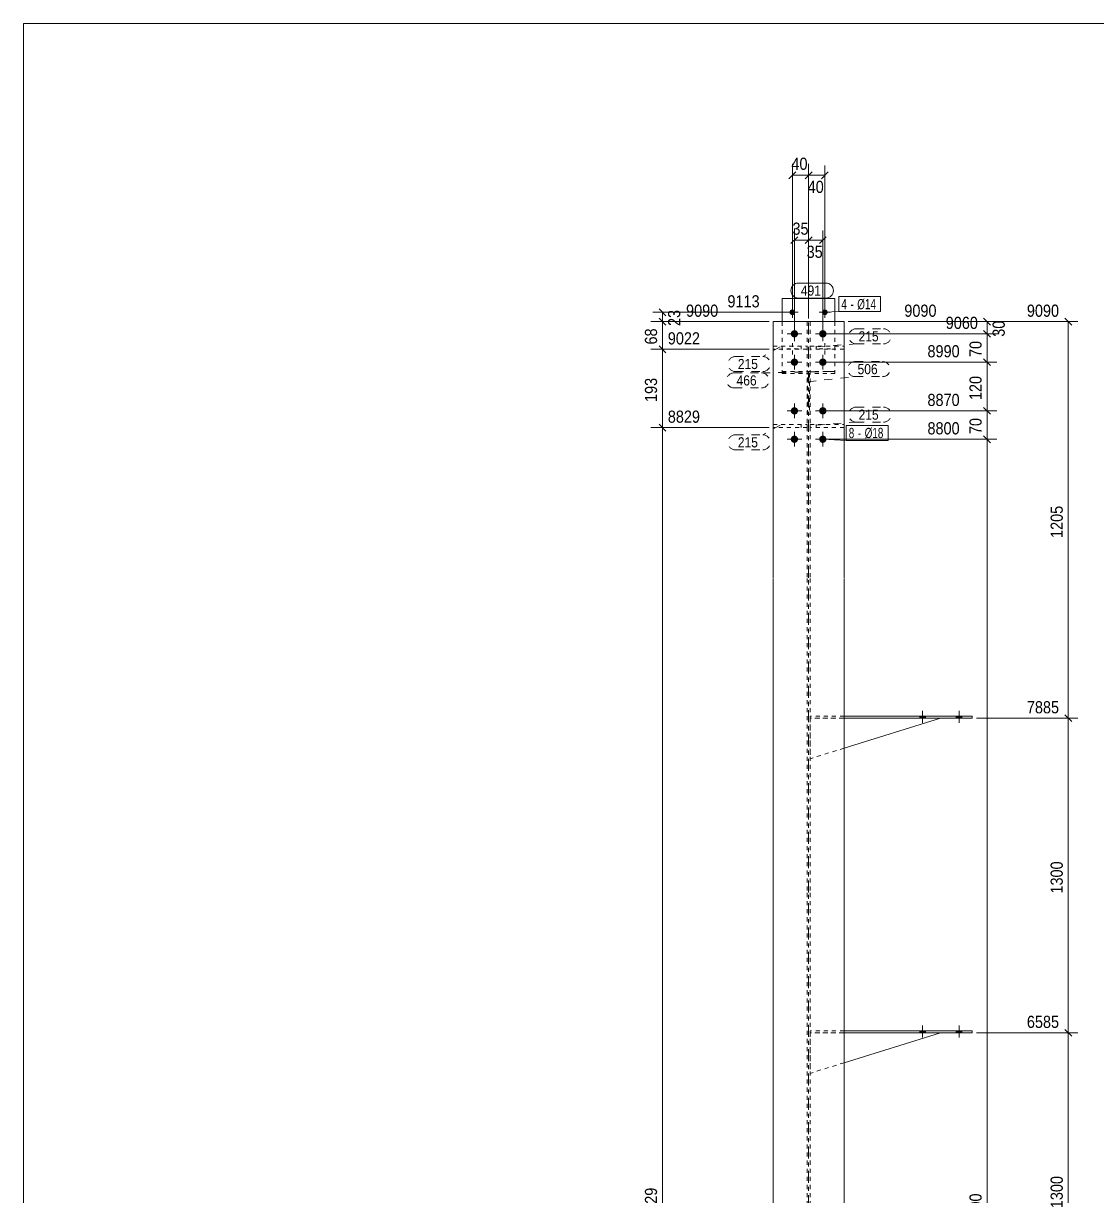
# Model space of a CAD drawing. Header units: millimetres. Extents: x 2 to 825, y 1 to 579.
# Drawn here: x 5 to 269.5, y 290 to 579 of the extents above; entities that cross this region are included whole.
import ezdxf

# ---------------------------------------------------------------- set-up
doc = ezdxf.new("R2010")
doc.units = ezdxf.units.MM
for name, pattern in [('XKITLINE00', [0]), ('XKITLINE01', [4, 1, -1, 1, -1]), ('XKITLINE02', [4, 2, -2]), ('XKITLINE03', [6, 3, -1, 1, -1])]:
    doc.linetypes.add(name, pattern=pattern)
for name, color, linetype, lineweight in [('Bolt', 3, 'Continuous', 0), ('BoltMark', 7, 'Continuous', 0), ('Dimensions', 7, 'Continuous', 0), ('DrawingSheet', 5, 'Continuous', 0), ('Part', 2, 'Continuous', 0), ('PartMark', 7, 'Continuous', 0)]:
    doc.layers.add(name, color=color, linetype=linetype, lineweight=lineweight)
doc.styles.add('ARIAL', font='ARIAL.TTF')
doc.styles.add('ARIAL_NARROW', font='ARIALN.TTF')

# ---------------------------------------------------------------- blocks, each defined once
blk = doc.blocks.new('*A28')
at = {"layer": 'Bolt'}
for points in [[(194.12, 502.51), (194.12, 502.56), (194.13, 502.6), (194.14, 502.65), (194.15, 502.69), (194.16, 502.73), (194.17, 502.77), (194.19, 502.81), (194.21, 502.85), (194.23, 502.89), (194.25, 502.93), (194.27, 502.97), (194.3, 503.01), (194.32, 503.04), (194.35, 503.07), (194.38, 503.11), (194.42, 503.14), (194.45, 503.17), (194.48, 503.19), (194.52, 503.22), (194.56, 503.24), (194.6, 503.26), (194.63, 503.28), (194.68, 503.3), (194.72, 503.32), (194.76, 503.33), (194.8, 503.34), (194.84, 503.35), (194.89, 503.36), (194.93, 503.37), (194.98, 503.37), (195.02, 503.37), (195.06, 503.37), (195.11, 503.37), (195.15, 503.36), (195.2, 503.35), (195.24, 503.34), (195.28, 503.33), (195.32, 503.32), (195.36, 503.3), (195.4, 503.28), (195.44, 503.26), (195.48, 503.24), (195.52, 503.22), (195.56, 503.19), (195.59, 503.17), (195.62, 503.14), (195.66, 503.11), (195.69, 503.07), (195.72, 503.04), (195.74, 503.01), (195.77, 502.97), (195.79, 502.93), (195.81, 502.89), (195.83, 502.85), (195.85, 502.81), (195.87, 502.77), (195.88, 502.73), (195.89, 502.69), (195.9, 502.65), (195.91, 502.6), (195.92, 502.56), (195.92, 502.51), (195.92, 502.47), (195.92, 502.43), (195.92, 502.38), (195.91, 502.34), (195.9, 502.29), (195.89, 502.25), (195.88, 502.21), (195.87, 502.17), (195.85, 502.13), (195.83, 502.09), (195.81, 502.05), (195.79, 502.01), (195.77, 501.97), (195.74, 501.93), (195.72, 501.9), (195.69, 501.87), (195.66, 501.83), (195.62, 501.8), (195.59, 501.77), (195.56, 501.75), (195.52, 501.72), (195.48, 501.7), (195.44, 501.68), (195.4, 501.66), (195.36, 501.64), (195.32, 501.62), (195.28, 501.61), (195.24, 501.6), (195.2, 501.59), (195.15, 501.58), (195.11, 501.57), (195.06, 501.57), (195.02, 501.57), (194.98, 501.57), (194.93, 501.57), (194.89, 501.58), (194.84, 501.59), (194.8, 501.6), (194.76, 501.61), (194.72, 501.62), (194.68, 501.64), (194.63, 501.66), (194.6, 501.68), (194.56, 501.7), (194.52, 501.72), (194.48, 501.75), (194.45, 501.77), (194.42, 501.8), (194.38, 501.83), (194.35, 501.87), (194.32, 501.9), (194.3, 501.93), (194.27, 501.97), (194.25, 502.01), (194.23, 502.05), (194.21, 502.09), (194.19, 502.13), (194.17, 502.17), (194.16, 502.21), (194.15, 502.25), (194.14, 502.29), (194.13, 502.34), (194.12, 502.38), (194.12, 502.43), (194.12, 502.47)], [(201.12, 502.51), (201.12, 502.56), (201.13, 502.6), (201.14, 502.65), (201.15, 502.69), (201.16, 502.73), (201.17, 502.77), (201.19, 502.81), (201.21, 502.85), (201.23, 502.89), (201.25, 502.93), (201.27, 502.97), (201.3, 503.01), (201.32, 503.04), (201.35, 503.07), (201.38, 503.11), (201.42, 503.14), (201.45, 503.17), (201.48, 503.19), (201.52, 503.22), (201.56, 503.24), (201.6, 503.26), (201.63, 503.28), (201.68, 503.3), (201.72, 503.32), (201.76, 503.33), (201.8, 503.34), (201.84, 503.35), (201.89, 503.36), (201.93, 503.37), (201.98, 503.37), (202.02, 503.37), (202.06, 503.37), (202.11, 503.37), (202.15, 503.36), (202.2, 503.35), (202.24, 503.34), (202.28, 503.33), (202.32, 503.32), (202.36, 503.3), (202.4, 503.28), (202.44, 503.26), (202.48, 503.24), (202.52, 503.22), (202.56, 503.19), (202.59, 503.17), (202.62, 503.14), (202.66, 503.11), (202.69, 503.07), (202.72, 503.04), (202.74, 503.01), (202.77, 502.97), (202.79, 502.93), (202.81, 502.89), (202.83, 502.85), (202.85, 502.81), (202.87, 502.77), (202.88, 502.73), (202.89, 502.69), (202.9, 502.65), (202.91, 502.6), (202.92, 502.56), (202.92, 502.51), (202.92, 502.47), (202.92, 502.43), (202.92, 502.38), (202.91, 502.34), (202.9, 502.29), (202.89, 502.25), (202.88, 502.21), (202.87, 502.17), (202.85, 502.13), (202.83, 502.09), (202.81, 502.05), (202.79, 502.01), (202.77, 501.97), (202.74, 501.93), (202.72, 501.9), (202.69, 501.87), (202.66, 501.83), (202.62, 501.8), (202.59, 501.77), (202.56, 501.75), (202.52, 501.72), (202.48, 501.7), (202.44, 501.68), (202.4, 501.66), (202.36, 501.64), (202.32, 501.62), (202.28, 501.61), (202.24, 501.6), (202.2, 501.59), (202.15, 501.58), (202.11, 501.57), (202.06, 501.57), (202.02, 501.57), (201.98, 501.57), (201.93, 501.57), (201.89, 501.58), (201.84, 501.59), (201.8, 501.6), (201.76, 501.61), (201.72, 501.62), (201.68, 501.64), (201.63, 501.66), (201.6, 501.68), (201.56, 501.7), (201.52, 501.72), (201.48, 501.75), (201.45, 501.77), (201.42, 501.8), (201.38, 501.83), (201.35, 501.87), (201.32, 501.9), (201.3, 501.93), (201.27, 501.97), (201.25, 502.01), (201.23, 502.05), (201.21, 502.09), (201.19, 502.13), (201.17, 502.17), (201.16, 502.21), (201.15, 502.25), (201.14, 502.29), (201.13, 502.34), (201.12, 502.38), (201.12, 502.43), (201.12, 502.47)], [(194.12, 495.51), (194.12, 495.56), (194.13, 495.6), (194.14, 495.65), (194.15, 495.69), (194.16, 495.73), (194.17, 495.77), (194.19, 495.81), (194.21, 495.85), (194.23, 495.89), (194.25, 495.93), (194.27, 495.97), (194.3, 496.01), (194.32, 496.04), (194.35, 496.07), (194.38, 496.11), (194.42, 496.14), (194.45, 496.17), (194.48, 496.19), (194.52, 496.22), (194.56, 496.24), (194.6, 496.26), (194.63, 496.28), (194.68, 496.3), (194.72, 496.32), (194.76, 496.33), (194.8, 496.34), (194.84, 496.35), (194.89, 496.36), (194.93, 496.37), (194.98, 496.37), (195.02, 496.37), (195.06, 496.37), (195.11, 496.37), (195.15, 496.36), (195.2, 496.35), (195.24, 496.34), (195.28, 496.33), (195.32, 496.32), (195.36, 496.3), (195.4, 496.28), (195.44, 496.26), (195.48, 496.24), (195.52, 496.22), (195.56, 496.19), (195.59, 496.17), (195.62, 496.14), (195.66, 496.11), (195.69, 496.07), (195.72, 496.04), (195.74, 496.01), (195.77, 495.97), (195.79, 495.93), (195.81, 495.89), (195.83, 495.85), (195.85, 495.81), (195.87, 495.77), (195.88, 495.73), (195.89, 495.69), (195.9, 495.65), (195.91, 495.6), (195.92, 495.56), (195.92, 495.51), (195.92, 495.47), (195.92, 495.43), (195.92, 495.38), (195.91, 495.34), (195.9, 495.29), (195.89, 495.25), (195.88, 495.21), (195.87, 495.17), (195.85, 495.13), (195.83, 495.09), (195.81, 495.05), (195.79, 495.01), (195.77, 494.97), (195.74, 494.93), (195.72, 494.9), (195.69, 494.87), (195.66, 494.83), (195.62, 494.8), (195.59, 494.77), (195.56, 494.75), (195.52, 494.72), (195.48, 494.7), (195.44, 494.68), (195.4, 494.66), (195.36, 494.64), (195.32, 494.62), (195.28, 494.61), (195.24, 494.6), (195.2, 494.59), (195.15, 494.58), (195.11, 494.57), (195.06, 494.57), (195.02, 494.57), (194.98, 494.57), (194.93, 494.57), (194.89, 494.58), (194.84, 494.59), (194.8, 494.6), (194.76, 494.61), (194.72, 494.62), (194.68, 494.64), (194.63, 494.66), (194.6, 494.68), (194.56, 494.7), (194.52, 494.72), (194.48, 494.75), (194.45, 494.77), (194.42, 494.8), (194.38, 494.83), (194.35, 494.87), (194.32, 494.9), (194.3, 494.93), (194.27, 494.97), (194.25, 495.01), (194.23, 495.05), (194.21, 495.09), (194.19, 495.13), (194.17, 495.17), (194.16, 495.21), (194.15, 495.25), (194.14, 495.29), (194.13, 495.34), (194.12, 495.38), (194.12, 495.43), (194.12, 495.47)], [(201.12, 495.51), (201.12, 495.56), (201.13, 495.6), (201.14, 495.65), (201.15, 495.69), (201.16, 495.73), (201.17, 495.77), (201.19, 495.81), (201.21, 495.85), (201.23, 495.89), (201.25, 495.93), (201.27, 495.97), (201.3, 496.01), (201.32, 496.04), (201.35, 496.07), (201.38, 496.11), (201.42, 496.14), (201.45, 496.17), (201.48, 496.19), (201.52, 496.22), (201.56, 496.24), (201.6, 496.26), (201.63, 496.28), (201.68, 496.3), (201.72, 496.32), (201.76, 496.33), (201.8, 496.34), (201.84, 496.35), (201.89, 496.36), (201.93, 496.37), (201.98, 496.37), (202.02, 496.37), (202.06, 496.37), (202.11, 496.37), (202.15, 496.36), (202.2, 496.35), (202.24, 496.34), (202.28, 496.33), (202.32, 496.32), (202.36, 496.3), (202.4, 496.28), (202.44, 496.26), (202.48, 496.24), (202.52, 496.22), (202.56, 496.19), (202.59, 496.17), (202.62, 496.14), (202.66, 496.11), (202.69, 496.07), (202.72, 496.04), (202.74, 496.01), (202.77, 495.97), (202.79, 495.93), (202.81, 495.89), (202.83, 495.85), (202.85, 495.81), (202.87, 495.77), (202.88, 495.73), (202.89, 495.69), (202.9, 495.65), (202.91, 495.6), (202.92, 495.56), (202.92, 495.51), (202.92, 495.47), (202.92, 495.43), (202.92, 495.38), (202.91, 495.34), (202.9, 495.29), (202.89, 495.25), (202.88, 495.21), (202.87, 495.17), (202.85, 495.13), (202.83, 495.09), (202.81, 495.05), (202.79, 495.01), (202.77, 494.97), (202.74, 494.93), (202.72, 494.9), (202.69, 494.87), (202.66, 494.83), (202.62, 494.8), (202.59, 494.77), (202.56, 494.75), (202.52, 494.72), (202.48, 494.7), (202.44, 494.68), (202.4, 494.66), (202.36, 494.64), (202.32, 494.62), (202.28, 494.61), (202.24, 494.6), (202.2, 494.59), (202.15, 494.58), (202.11, 494.57), (202.06, 494.57), (202.02, 494.57), (201.98, 494.57), (201.93, 494.57), (201.89, 494.58), (201.84, 494.59), (201.8, 494.6), (201.76, 494.61), (201.72, 494.62), (201.68, 494.64), (201.63, 494.66), (201.6, 494.68), (201.56, 494.7), (201.52, 494.72), (201.48, 494.75), (201.45, 494.77), (201.42, 494.8), (201.38, 494.83), (201.35, 494.87), (201.32, 494.9), (201.3, 494.93), (201.27, 494.97), (201.25, 495.01), (201.23, 495.05), (201.21, 495.09), (201.19, 495.13), (201.17, 495.17), (201.16, 495.21), (201.15, 495.25), (201.14, 495.29), (201.13, 495.34), (201.12, 495.38), (201.12, 495.43), (201.12, 495.47)], [(194.12, 483.51), (194.12, 483.56), (194.13, 483.6), (194.14, 483.65), (194.15, 483.69), (194.16, 483.73), (194.17, 483.77), (194.19, 483.81), (194.21, 483.85), (194.23, 483.89), (194.25, 483.93), (194.27, 483.97), (194.3, 484.01), (194.32, 484.04), (194.35, 484.07), (194.38, 484.11), (194.42, 484.14), (194.45, 484.17), (194.48, 484.19), (194.52, 484.22), (194.56, 484.24), (194.6, 484.26), (194.63, 484.28), (194.68, 484.3), (194.72, 484.32), (194.76, 484.33), (194.8, 484.34), (194.84, 484.35), (194.89, 484.36), (194.93, 484.37), (194.98, 484.37), (195.02, 484.37), (195.06, 484.37), (195.11, 484.37), (195.15, 484.36), (195.2, 484.35), (195.24, 484.34), (195.28, 484.33), (195.32, 484.32), (195.36, 484.3), (195.4, 484.28), (195.44, 484.26), (195.48, 484.24), (195.52, 484.22), (195.56, 484.19), (195.59, 484.17), (195.62, 484.14), (195.66, 484.11), (195.69, 484.07), (195.72, 484.04), (195.74, 484.01), (195.77, 483.97), (195.79, 483.93), (195.81, 483.89), (195.83, 483.85), (195.85, 483.81), (195.87, 483.77), (195.88, 483.73), (195.89, 483.69), (195.9, 483.65), (195.91, 483.6), (195.92, 483.56), (195.92, 483.51), (195.92, 483.47), (195.92, 483.43), (195.92, 483.38), (195.91, 483.34), (195.9, 483.29), (195.89, 483.25), (195.88, 483.21), (195.87, 483.17), (195.85, 483.13), (195.83, 483.09), (195.81, 483.05), (195.79, 483.01), (195.77, 482.97), (195.74, 482.93), (195.72, 482.9), (195.69, 482.87), (195.66, 482.83), (195.62, 482.8), (195.59, 482.77), (195.56, 482.75), (195.52, 482.72), (195.48, 482.7), (195.44, 482.68), (195.4, 482.66), (195.36, 482.64), (195.32, 482.62), (195.28, 482.61), (195.24, 482.6), (195.2, 482.59), (195.15, 482.58), (195.11, 482.57), (195.06, 482.57), (195.02, 482.57), (194.98, 482.57), (194.93, 482.57), (194.89, 482.58), (194.84, 482.59), (194.8, 482.6), (194.76, 482.61), (194.72, 482.62), (194.68, 482.64), (194.63, 482.66), (194.6, 482.68), (194.56, 482.7), (194.52, 482.72), (194.48, 482.75), (194.45, 482.77), (194.42, 482.8), (194.38, 482.83), (194.35, 482.87), (194.32, 482.9), (194.3, 482.93), (194.27, 482.97), (194.25, 483.01), (194.23, 483.05), (194.21, 483.09), (194.19, 483.13), (194.17, 483.17), (194.16, 483.21), (194.15, 483.25), (194.14, 483.29), (194.13, 483.34), (194.12, 483.38), (194.12, 483.43), (194.12, 483.47)], [(201.12, 483.51), (201.12, 483.56), (201.13, 483.6), (201.14, 483.65), (201.15, 483.69), (201.16, 483.73), (201.17, 483.77), (201.19, 483.81), (201.21, 483.85), (201.23, 483.89), (201.25, 483.93), (201.27, 483.97), (201.3, 484.01), (201.32, 484.04), (201.35, 484.07), (201.38, 484.11), (201.42, 484.14), (201.45, 484.17), (201.48, 484.19), (201.52, 484.22), (201.56, 484.24), (201.6, 484.26), (201.63, 484.28), (201.68, 484.3), (201.72, 484.32), (201.76, 484.33), (201.8, 484.34), (201.84, 484.35), (201.89, 484.36), (201.93, 484.37), (201.98, 484.37), (202.02, 484.37), (202.06, 484.37), (202.11, 484.37), (202.15, 484.36), (202.2, 484.35), (202.24, 484.34), (202.28, 484.33), (202.32, 484.32), (202.36, 484.3), (202.4, 484.28), (202.44, 484.26), (202.48, 484.24), (202.52, 484.22), (202.56, 484.19), (202.59, 484.17), (202.62, 484.14), (202.66, 484.11), (202.69, 484.07), (202.72, 484.04), (202.74, 484.01), (202.77, 483.97), (202.79, 483.93), (202.81, 483.89), (202.83, 483.85), (202.85, 483.81), (202.87, 483.77), (202.88, 483.73), (202.89, 483.69), (202.9, 483.65), (202.91, 483.6), (202.92, 483.56), (202.92, 483.51), (202.92, 483.47), (202.92, 483.43), (202.92, 483.38), (202.91, 483.34), (202.9, 483.29), (202.89, 483.25), (202.88, 483.21), (202.87, 483.17), (202.85, 483.13), (202.83, 483.09), (202.81, 483.05), (202.79, 483.01), (202.77, 482.97), (202.74, 482.93), (202.72, 482.9), (202.69, 482.87), (202.66, 482.83), (202.62, 482.8), (202.59, 482.77), (202.56, 482.75), (202.52, 482.72), (202.48, 482.7), (202.44, 482.68), (202.4, 482.66), (202.36, 482.64), (202.32, 482.62), (202.28, 482.61), (202.24, 482.6), (202.2, 482.59), (202.15, 482.58), (202.11, 482.57), (202.06, 482.57), (202.02, 482.57), (201.98, 482.57), (201.93, 482.57), (201.89, 482.58), (201.84, 482.59), (201.8, 482.6), (201.76, 482.61), (201.72, 482.62), (201.68, 482.64), (201.63, 482.66), (201.6, 482.68), (201.56, 482.7), (201.52, 482.72), (201.48, 482.75), (201.45, 482.77), (201.42, 482.8), (201.38, 482.83), (201.35, 482.87), (201.32, 482.9), (201.3, 482.93), (201.27, 482.97), (201.25, 483.01), (201.23, 483.05), (201.21, 483.09), (201.19, 483.13), (201.17, 483.17), (201.16, 483.21), (201.15, 483.25), (201.14, 483.29), (201.13, 483.34), (201.12, 483.38), (201.12, 483.43), (201.12, 483.47)], [(194.12, 476.51), (194.12, 476.56), (194.13, 476.6), (194.14, 476.65), (194.15, 476.69), (194.16, 476.73), (194.17, 476.77), (194.19, 476.81), (194.21, 476.85), (194.23, 476.89), (194.25, 476.93), (194.27, 476.97), (194.3, 477.01), (194.32, 477.04), (194.35, 477.07), (194.38, 477.11), (194.42, 477.14), (194.45, 477.17), (194.48, 477.19), (194.52, 477.22), (194.56, 477.24), (194.6, 477.26), (194.63, 477.28), (194.68, 477.3), (194.72, 477.32), (194.76, 477.33), (194.8, 477.34), (194.84, 477.35), (194.89, 477.36), (194.93, 477.37), (194.98, 477.37), (195.02, 477.37), (195.06, 477.37), (195.11, 477.37), (195.15, 477.36), (195.2, 477.35), (195.24, 477.34), (195.28, 477.33), (195.32, 477.32), (195.36, 477.3), (195.4, 477.28), (195.44, 477.26), (195.48, 477.24), (195.52, 477.22), (195.56, 477.19), (195.59, 477.17), (195.62, 477.14), (195.66, 477.11), (195.69, 477.07), (195.72, 477.04), (195.74, 477.01), (195.77, 476.97), (195.79, 476.93), (195.81, 476.89), (195.83, 476.85), (195.85, 476.81), (195.87, 476.77), (195.88, 476.73), (195.89, 476.69), (195.9, 476.65), (195.91, 476.6), (195.92, 476.56), (195.92, 476.51), (195.92, 476.47), (195.92, 476.43), (195.92, 476.38), (195.91, 476.34), (195.9, 476.29), (195.89, 476.25), (195.88, 476.21), (195.87, 476.17), (195.85, 476.13), (195.83, 476.09), (195.81, 476.05), (195.79, 476.01), (195.77, 475.97), (195.74, 475.93), (195.72, 475.9), (195.69, 475.87), (195.66, 475.83), (195.62, 475.8), (195.59, 475.77), (195.56, 475.75), (195.52, 475.72), (195.48, 475.7), (195.44, 475.68), (195.4, 475.66), (195.36, 475.64), (195.32, 475.62), (195.28, 475.61), (195.24, 475.6), (195.2, 475.59), (195.15, 475.58), (195.11, 475.57), (195.06, 475.57), (195.02, 475.57), (194.98, 475.57), (194.93, 475.57), (194.89, 475.58), (194.84, 475.59), (194.8, 475.6), (194.76, 475.61), (194.72, 475.62), (194.68, 475.64), (194.63, 475.66), (194.6, 475.68), (194.56, 475.7), (194.52, 475.72), (194.48, 475.75), (194.45, 475.77), (194.42, 475.8), (194.38, 475.83), (194.35, 475.87), (194.32, 475.9), (194.3, 475.93), (194.27, 475.97), (194.25, 476.01), (194.23, 476.05), (194.21, 476.09), (194.19, 476.13), (194.17, 476.17), (194.16, 476.21), (194.15, 476.25), (194.14, 476.29), (194.13, 476.34), (194.12, 476.38), (194.12, 476.43), (194.12, 476.47)], [(201.12, 476.51), (201.12, 476.56), (201.13, 476.6), (201.14, 476.65), (201.15, 476.69), (201.16, 476.73), (201.17, 476.77), (201.19, 476.81), (201.21, 476.85), (201.23, 476.89), (201.25, 476.93), (201.27, 476.97), (201.3, 477.01), (201.32, 477.04), (201.35, 477.07), (201.38, 477.11), (201.42, 477.14), (201.45, 477.17), (201.48, 477.19), (201.52, 477.22), (201.56, 477.24), (201.6, 477.26), (201.63, 477.28), (201.68, 477.3), (201.72, 477.32), (201.76, 477.33), (201.8, 477.34), (201.84, 477.35), (201.89, 477.36), (201.93, 477.37), (201.98, 477.37), (202.02, 477.37), (202.06, 477.37), (202.11, 477.37), (202.15, 477.36), (202.2, 477.35), (202.24, 477.34), (202.28, 477.33), (202.32, 477.32), (202.36, 477.3), (202.4, 477.28), (202.44, 477.26), (202.48, 477.24), (202.52, 477.22), (202.56, 477.19), (202.59, 477.17), (202.62, 477.14), (202.66, 477.11), (202.69, 477.07), (202.72, 477.04), (202.74, 477.01), (202.77, 476.97), (202.79, 476.93), (202.81, 476.89), (202.83, 476.85), (202.85, 476.81), (202.87, 476.77), (202.88, 476.73), (202.89, 476.69), (202.9, 476.65), (202.91, 476.6), (202.92, 476.56), (202.92, 476.51), (202.92, 476.47), (202.92, 476.43), (202.92, 476.38), (202.91, 476.34), (202.9, 476.29), (202.89, 476.25), (202.88, 476.21), (202.87, 476.17), (202.85, 476.13), (202.83, 476.09), (202.81, 476.05), (202.79, 476.01), (202.77, 475.97), (202.74, 475.93), (202.72, 475.9), (202.69, 475.87), (202.66, 475.83), (202.62, 475.8), (202.59, 475.77), (202.56, 475.75), (202.52, 475.72), (202.48, 475.7), (202.44, 475.68), (202.4, 475.66), (202.36, 475.64), (202.32, 475.62), (202.28, 475.61), (202.24, 475.6), (202.2, 475.59), (202.15, 475.58), (202.11, 475.57), (202.06, 475.57), (202.02, 475.57), (201.98, 475.57), (201.93, 475.57), (201.89, 475.58), (201.84, 475.59), (201.8, 475.6), (201.76, 475.61), (201.72, 475.62), (201.68, 475.64), (201.63, 475.66), (201.6, 475.68), (201.56, 475.7), (201.52, 475.72), (201.48, 475.75), (201.45, 475.77), (201.42, 475.8), (201.38, 475.83), (201.35, 475.87), (201.32, 475.9), (201.3, 475.93), (201.27, 475.97), (201.25, 476.01), (201.23, 476.05), (201.21, 476.09), (201.19, 476.13), (201.17, 476.17), (201.16, 476.21), (201.15, 476.25), (201.14, 476.29), (201.13, 476.34), (201.12, 476.38), (201.12, 476.43), (201.12, 476.47)]]:
    blk.add_hatch(color=3, dxfattribs=at).paths.add_polyline_path(points, flags=17)
at = {"layer": 'Bolt', "color": 3, "linetype": 'XKITLINE00', "lineweight": 0}
for p, q in [((195.02, 500.67), (195.02, 504.27)), ((202.02, 500.67), (202.02, 504.27)), ((193.22, 502.47), (196.82, 502.47)), ((200.22, 502.47), (203.82, 502.47)), ((195.02, 493.67), (195.02, 497.27)), ((202.02, 493.67), (202.02, 497.27)), ((193.22, 495.47), (196.82, 495.47)), ((200.22, 495.47), (203.82, 495.47)), ((193.22, 483.47), (196.82, 483.47)), ((195.02, 481.67), (195.02, 485.27)), ((200.22, 483.47), (203.82, 483.47)), ((202.02, 481.67), (202.02, 485.27)), ((195.02, 474.67), (195.02, 478.27)), ((202.02, 474.67), (202.02, 478.27)), ((193.22, 476.47), (196.82, 476.47)), ((200.22, 476.47), (203.82, 476.47))]:
    blk.add_line(p, q, dxfattribs=at)
blk = doc.blocks.new('*A29')
at = {"layer": 'Bolt'}
for points in [[(227.32, 408.19), (227.32, 407.69), (225.92, 407.69), (225.92, 408.19)], [(227.32, 408.19), (227.32, 407.69), (225.92, 407.69), (225.92, 408.19)], [(236.32, 408.19), (236.32, 407.69), (234.92, 407.69), (234.92, 408.19)], [(236.32, 408.19), (236.32, 407.69), (234.92, 407.69), (234.92, 408.19)]]:
    blk.add_hatch(color=3, dxfattribs=at).paths.add_polyline_path(points, flags=17)
at = {"layer": 'Bolt', "color": 3, "linetype": 'XKITLINE00', "lineweight": 0}
for p, q in [((225.92, 407.69), (225.92, 408.19)), ((225.92, 407.69), (225.92, 408.19)), ((226.62, 406.53), (226.62, 409.53)), ((226.62, 406.53), (226.62, 409.53)), ((227.32, 407.69), (227.32, 408.19)), ((227.32, 407.69), (227.32, 408.19)), ((234.92, 407.69), (234.92, 408.19)), ((234.92, 407.69), (234.92, 408.19)), ((235.62, 406.53), (235.62, 409.53)), ((235.62, 406.53), (235.62, 409.53)), ((236.32, 407.69), (236.32, 408.19)), ((236.32, 407.69), (236.32, 408.19))]:
    blk.add_line(p, q, dxfattribs=at)
blk = doc.blocks.new('*A30')
at = {"layer": 'Bolt'}
for points in [[(227.32, 330.61), (227.32, 330.11), (225.92, 330.11), (225.92, 330.61)], [(227.32, 330.61), (227.32, 330.11), (225.92, 330.11), (225.92, 330.61)], [(236.32, 330.61), (236.32, 330.11), (234.92, 330.11), (234.92, 330.61)], [(236.32, 330.61), (236.32, 330.11), (234.92, 330.11), (234.92, 330.61)]]:
    blk.add_hatch(color=3, dxfattribs=at).paths.add_polyline_path(points, flags=17)
at = {"layer": 'Bolt', "color": 3, "linetype": 'XKITLINE00', "lineweight": 0}
for p, q in [((225.92, 330.11), (225.92, 330.61)), ((225.92, 330.11), (225.92, 330.61)), ((226.62, 328.95), (226.62, 331.95)), ((226.62, 328.95), (226.62, 331.95)), ((227.32, 330.11), (227.32, 330.61)), ((227.32, 330.11), (227.32, 330.61)), ((234.92, 330.11), (234.92, 330.61)), ((234.92, 330.11), (234.92, 330.61)), ((235.62, 328.95), (235.62, 331.95)), ((235.62, 328.95), (235.62, 331.95)), ((236.32, 330.11), (236.32, 330.61)), ((236.32, 330.11), (236.32, 330.61))]:
    blk.add_line(p, q, dxfattribs=at)
blk = doc.blocks.new('*A33')
at = {"layer": 'Bolt'}
for points in [[(195.22, 507.75), (195.22, 507.72), (195.21, 507.68), (195.21, 507.65), (195.2, 507.61), (195.19, 507.58), (195.18, 507.55), (195.17, 507.52), (195.15, 507.49), (195.14, 507.45), (195.12, 507.42), (195.1, 507.4), (195.08, 507.37), (195.06, 507.34), (195.04, 507.31), (195.01, 507.29), (194.99, 507.27), (194.96, 507.24), (194.94, 507.22), (194.91, 507.2), (194.88, 507.18), (194.85, 507.17), (194.82, 507.15), (194.79, 507.14), (194.76, 507.13), (194.72, 507.11), (194.69, 507.11), (194.66, 507.1), (194.62, 507.09), (194.59, 507.09), (194.55, 507.09), (194.52, 507.08), (194.49, 507.09), (194.45, 507.09), (194.42, 507.09), (194.38, 507.1), (194.35, 507.11), (194.32, 507.11), (194.28, 507.13), (194.25, 507.14), (194.22, 507.15), (194.19, 507.17), (194.16, 507.18), (194.13, 507.2), (194.1, 507.22), (194.08, 507.24), (194.05, 507.27), (194.02, 507.29), (194, 507.31), (193.98, 507.34), (193.96, 507.37), (193.94, 507.4), (193.92, 507.42), (193.9, 507.45), (193.89, 507.49), (193.87, 507.52), (193.86, 507.55), (193.85, 507.58), (193.84, 507.61), (193.83, 507.65), (193.83, 507.68), (193.82, 507.72), (193.82, 507.75), (193.82, 507.78), (193.82, 507.82), (193.82, 507.85), (193.83, 507.89), (193.83, 507.92), (193.84, 507.95), (193.85, 507.99), (193.86, 508.02), (193.87, 508.05), (193.89, 508.08), (193.9, 508.11), (193.92, 508.14), (193.94, 508.17), (193.96, 508.2), (193.98, 508.23), (194, 508.25), (194.02, 508.28), (194.05, 508.3), (194.08, 508.33), (194.1, 508.35), (194.13, 508.37), (194.16, 508.38), (194.19, 508.4), (194.22, 508.42), (194.25, 508.43), (194.28, 508.44), (194.32, 508.45), (194.35, 508.46), (194.38, 508.47), (194.42, 508.48), (194.45, 508.48), (194.49, 508.48), (194.52, 508.48), (194.55, 508.48), (194.59, 508.48), (194.62, 508.48), (194.66, 508.47), (194.69, 508.46), (194.72, 508.45), (194.76, 508.44), (194.79, 508.43), (194.82, 508.42), (194.85, 508.4), (194.88, 508.38), (194.91, 508.37), (194.94, 508.35), (194.96, 508.33), (194.99, 508.3), (195.01, 508.28), (195.04, 508.25), (195.06, 508.23), (195.08, 508.2), (195.1, 508.17), (195.12, 508.14), (195.14, 508.11), (195.15, 508.08), (195.17, 508.05), (195.18, 508.02), (195.19, 507.99), (195.2, 507.95), (195.21, 507.92), (195.21, 507.89), (195.22, 507.85), (195.22, 507.82), (195.22, 507.78)], [(203.22, 507.75), (203.22, 507.72), (203.21, 507.68), (203.21, 507.65), (203.2, 507.61), (203.19, 507.58), (203.18, 507.55), (203.17, 507.52), (203.15, 507.49), (203.14, 507.45), (203.12, 507.42), (203.1, 507.4), (203.08, 507.37), (203.06, 507.34), (203.04, 507.31), (203.01, 507.29), (202.99, 507.27), (202.96, 507.24), (202.94, 507.22), (202.91, 507.2), (202.88, 507.18), (202.85, 507.17), (202.82, 507.15), (202.79, 507.14), (202.76, 507.13), (202.72, 507.11), (202.69, 507.11), (202.66, 507.1), (202.62, 507.09), (202.59, 507.09), (202.55, 507.09), (202.52, 507.08), (202.49, 507.09), (202.45, 507.09), (202.42, 507.09), (202.38, 507.1), (202.35, 507.11), (202.32, 507.11), (202.28, 507.13), (202.25, 507.14), (202.22, 507.15), (202.19, 507.17), (202.16, 507.18), (202.13, 507.2), (202.1, 507.22), (202.08, 507.24), (202.05, 507.27), (202.02, 507.29), (202, 507.31), (201.98, 507.34), (201.96, 507.37), (201.94, 507.4), (201.92, 507.42), (201.9, 507.45), (201.89, 507.49), (201.87, 507.52), (201.86, 507.55), (201.85, 507.58), (201.84, 507.61), (201.83, 507.65), (201.83, 507.68), (201.82, 507.72), (201.82, 507.75), (201.82, 507.78), (201.82, 507.82), (201.82, 507.85), (201.83, 507.89), (201.83, 507.92), (201.84, 507.95), (201.85, 507.99), (201.86, 508.02), (201.87, 508.05), (201.89, 508.08), (201.9, 508.11), (201.92, 508.14), (201.94, 508.17), (201.96, 508.2), (201.98, 508.23), (202, 508.25), (202.02, 508.28), (202.05, 508.3), (202.08, 508.33), (202.1, 508.35), (202.13, 508.37), (202.16, 508.38), (202.19, 508.4), (202.22, 508.42), (202.25, 508.43), (202.28, 508.44), (202.32, 508.45), (202.35, 508.46), (202.38, 508.47), (202.42, 508.48), (202.45, 508.48), (202.49, 508.48), (202.52, 508.48), (202.55, 508.48), (202.59, 508.48), (202.62, 508.48), (202.66, 508.47), (202.69, 508.46), (202.72, 508.45), (202.76, 508.44), (202.79, 508.43), (202.82, 508.42), (202.85, 508.4), (202.88, 508.38), (202.91, 508.37), (202.94, 508.35), (202.96, 508.33), (202.99, 508.3), (203.01, 508.28), (203.04, 508.25), (203.06, 508.23), (203.08, 508.2), (203.1, 508.17), (203.12, 508.14), (203.14, 508.11), (203.15, 508.08), (203.17, 508.05), (203.18, 508.02), (203.19, 507.99), (203.2, 507.95), (203.21, 507.92), (203.21, 507.89), (203.22, 507.85), (203.22, 507.82), (203.22, 507.78)]]:
    blk.add_hatch(color=3, dxfattribs=at).paths.add_polyline_path(points, flags=17)
at = {"layer": 'Bolt', "color": 3, "linetype": 'XKITLINE00', "lineweight": 0}
for p, q in [((194.52, 509.18), (194.52, 506.38)), ((202.52, 509.18), (202.52, 506.38)), ((193.12, 507.78), (195.92, 507.78)), ((201.12, 507.78), (203.92, 507.78)), ((194.52, 500.18), (194.52, 499.25)), ((202.52, 500.18), (202.52, 499.25)), ((193.12, 498.78), (194.05, 498.78)), ((194.52, 497.38), (194.52, 498.32)), ((195.92, 498.78), (194.99, 498.78)), ((201.12, 498.78), (202.05, 498.78)), ((202.52, 497.38), (202.52, 498.32)), ((203.92, 498.78), (202.99, 498.78))]:
    blk.add_line(p, q, dxfattribs=at)
blk = doc.blocks.new('*A35')
at = {"layer": 'Part', "color": 7, "linetype": 'XKITLINE03', "lineweight": 0}
for p, q in [((198.52, 442.27), (198.52, 515.47)), ((198.52, 364.69), (198.52, 442.17)), ((198.52, 287.11), (198.52, 364.59))]:
    blk.add_line(p, q, dxfattribs=at)
at = {"layer": 'Part', "color": 2, "linetype": 'XKITLINE00', "lineweight": 0}
for p, q in [((189.77, 442.27), (189.77, 505.47)), ((189.77, 505.47), (207.27, 505.47)), ((207.27, 442.27), (207.27, 505.47)), ((189.77, 364.69), (189.77, 442.17)), ((207.27, 364.69), (207.27, 442.17)), ((189.77, 287.11), (189.77, 364.59)), ((207.27, 287.11), (207.27, 364.59))]:
    blk.add_line(p, q, dxfattribs=at)
at = {"layer": 'Part', "color": 7, "linetype": 'XKITLINE01', "lineweight": 0}
for p, q in [((198.17, 505.47), (198.17, 442.27)), ((198.87, 505.47), (198.87, 442.27)), ((198.17, 442.17), (198.17, 364.69)), ((198.87, 442.17), (198.87, 364.69)), ((198.17, 364.59), (198.17, 287.11)), ((198.87, 364.59), (198.87, 287.11))]:
    blk.add_line(p, q, dxfattribs=at)
blk = doc.blocks.new('*A36')
at = {"layer": 'Part', "color": 7, "linetype": 'XKITLINE01', "lineweight": 0}
for p, q in [((198.87, 407.69), (198.87, 397.69)), ((231.02, 407.69), (198.87, 407.69)), ((207.27, 400.3), (198.87, 397.69))]:
    blk.add_line(p, q, dxfattribs=at)
at = {"layer": 'Part', "color": 2, "linetype": 'XKITLINE00', "lineweight": 0}
blk.add_line((207.27, 400.3), (231.02, 407.69), dxfattribs=at)
blk = doc.blocks.new('*A37')
at = {"layer": 'Part', "color": 7, "linetype": 'XKITLINE01', "lineweight": 0}
for p, q in [((198.87, 408.19), (198.87, 407.69)), ((207.27, 408.19), (198.87, 408.19)), ((207.27, 407.69), (198.87, 407.69))]:
    blk.add_line(p, q, dxfattribs=at)
at = {"layer": 'Part', "color": 2, "linetype": 'XKITLINE00', "lineweight": 0}
for p, q in [((238.87, 408.19), (207.27, 408.19)), ((238.87, 407.69), (207.27, 407.69)), ((238.87, 408.19), (238.87, 407.69))]:
    blk.add_line(p, q, dxfattribs=at)
blk = doc.blocks.new('*A38')
at = {"layer": 'Part', "color": 7, "linetype": 'XKITLINE01', "lineweight": 0}
for p, q in [((198.87, 330.11), (198.87, 320.11)), ((231.02, 330.11), (198.87, 330.11)), ((207.27, 322.72), (198.87, 320.11))]:
    blk.add_line(p, q, dxfattribs=at)
at = {"layer": 'Part', "color": 2, "linetype": 'XKITLINE00', "lineweight": 0}
blk.add_line((207.27, 322.72), (231.02, 330.11), dxfattribs=at)
blk = doc.blocks.new('*A39')
at = {"layer": 'Part', "color": 7, "linetype": 'XKITLINE01', "lineweight": 0}
for p, q in [((198.87, 330.61), (198.87, 330.11)), ((207.27, 330.61), (198.87, 330.61)), ((207.27, 330.11), (198.87, 330.11))]:
    blk.add_line(p, q, dxfattribs=at)
at = {"layer": 'Part', "color": 2, "linetype": 'XKITLINE00', "lineweight": 0}
for p, q in [((238.87, 330.61), (207.27, 330.61)), ((238.87, 330.11), (207.27, 330.11)), ((238.87, 330.61), (238.87, 330.11))]:
    blk.add_line(p, q, dxfattribs=at)
blk = doc.blocks.new('*A44')
at = {"layer": 'Part', "color": 7, "linetype": 'XKITLINE01', "lineweight": 0}
for p, q in [((198.27, 492.68), (198.77, 492.68)), ((198.27, 482.68), (198.27, 492.68)), ((198.27, 492.68), (198.77, 492.68)), ((198.77, 492.68), (198.77, 482.68)), ((198.77, 482.68), (198.27, 482.68))]:
    blk.add_line(p, q, dxfattribs=at)
blk = doc.blocks.new('*A45')
at = {"layer": 'Part', "color": 7, "linetype": 'XKITLINE01', "lineweight": 0}
for p, q in [((205.02, 493.18), (192.02, 493.18)), ((192.02, 492.68), (192.02, 493.18)), ((205.02, 492.68), (192.02, 492.68)), ((205.02, 492.68), (205.02, 493.18))]:
    blk.add_line(p, q, dxfattribs=at)
blk = doc.blocks.new('*A46')
at = {"layer": 'Part', "color": 2, "linetype": 'XKITLINE00', "lineweight": 0}
for p, q in [((192.02, 511.18), (192.02, 505.47)), ((192.02, 511.18), (205.02, 511.18)), ((205.02, 511.18), (205.02, 505.47))]:
    blk.add_line(p, q, dxfattribs=at)
at = {"layer": 'Part', "color": 7, "linetype": 'XKITLINE01', "lineweight": 0}
for p, q in [((205.02, 511.18), (192.02, 511.18)), ((192.02, 505.47), (192.02, 493.18)), ((205.02, 505.47), (205.02, 493.18)), ((205.02, 493.18), (192.02, 493.18)), ((192.02, 493.18), (205.02, 493.18))]:
    blk.add_line(p, q, dxfattribs=at)
blk = doc.blocks.new('*A48')
at = {"layer": 'Part', "color": 7, "linetype": 'XKITLINE01', "lineweight": 0}
for p, q in [((198.87, 479.34), (198.87, 480.14)), ((198.87, 480.14), (207.27, 480.14)), ((200.37, 480.14), (200.37, 479.34)), ((207.27, 480.14), (207.27, 479.34)), ((207.27, 479.34), (198.87, 479.34))]:
    blk.add_line(p, q, dxfattribs=at)
blk = doc.blocks.new('*A49')
at = {"layer": 'Part', "color": 7, "linetype": 'XKITLINE01', "lineweight": 0}
for p, q in [((198.87, 498.65), (198.87, 499.45)), ((198.87, 499.45), (207.27, 499.45)), ((207.27, 498.65), (198.87, 498.65)), ((200.37, 499.45), (200.37, 498.65)), ((207.27, 499.45), (207.27, 498.65))]:
    blk.add_line(p, q, dxfattribs=at)
blk = doc.blocks.new('*A50')
at = {"layer": 'Part', "color": 7, "linetype": 'XKITLINE01', "lineweight": 0}
for p, q in [((189.77, 479.34), (189.77, 480.14)), ((189.77, 480.14), (198.17, 480.14)), ((196.67, 480.14), (196.67, 479.34)), ((198.17, 480.14), (198.17, 479.34)), ((198.17, 479.34), (189.77, 479.34))]:
    blk.add_line(p, q, dxfattribs=at)
blk = doc.blocks.new('*A51')
at = {"layer": 'Part', "color": 7, "linetype": 'XKITLINE01', "lineweight": 0}
for p, q in [((189.77, 498.65), (189.77, 499.45)), ((189.77, 499.45), (198.17, 499.45)), ((198.17, 498.65), (189.77, 498.65)), ((196.67, 499.45), (196.67, 498.65)), ((198.17, 499.45), (198.17, 498.65))]:
    blk.add_line(p, q, dxfattribs=at)
blk = doc.blocks.new('*A61')
at = {"layer": 'DrawingSheet', "color": 5, "linetype": 'XKITLINE00', "lineweight": 0}
for p, q in [((825, 579), (5, 579)), ((5, 579), (5, 5))]:
    blk.add_line(p, q, dxfattribs=at)
blk = doc.blocks.new('*A107')
at = {"layer": 'Dimensions', "color": 7, "linetype": 'XKITLINE00', "lineweight": 0}
for p, q in [((161.67, 480.19), (163.37, 478.49)), ((188.77, 479.34), (159.67, 479.34)), ((162.52, 97.55), (162.52, 479.34))]:
    blk.add_line(p, q, dxfattribs=at)
at = {"layer": 'Dimensions', "color": 3}
blk.add_point((162.52, 479.34), dxfattribs=at)
at = {"layer": 'Dimensions', "color": 3, "style": 'ARIAL', "width": 0.85}
blk.add_text('8829', height=3, dxfattribs=at).set_placement((163.82, 480.54))
blk.add_text('8829', height=3, rotation=90.0002, dxfattribs=at).set_placement((161.17, 283.99))
blk = doc.blocks.new('*A110')
at = {"layer": 'Dimensions', "color": 7, "linetype": 'XKITLINE00', "lineweight": 0}
for p, q in [((239.87, 330.11), (264.92, 330.11)), ((261.67, 330.96), (263.37, 329.26)), ((262.52, 252.53), (262.52, 330.11)), ((239.87, 252.53), (264.92, 252.53)), ((261.67, 253.38), (263.37, 251.68))]:
    blk.add_line(p, q, dxfattribs=at)
at = {"layer": 'Dimensions', "color": 3}
for p in [(262.52, 330.11), (262.52, 252.53)]:
    blk.add_point(p, dxfattribs=at)
at = {"layer": 'Dimensions', "color": 3, "style": 'ARIAL', "width": 0.85}
blk.add_text('6585', height=3, dxfattribs=at).set_placement((252.32, 331.31))
blk.add_text('1300', height=3, rotation=90.0002, dxfattribs=at).set_placement((261.17, 286.87))
blk = doc.blocks.new('*A111')
at = {"layer": 'Dimensions', "color": 7, "linetype": 'XKITLINE00', "lineweight": 0}
for p, q in [((239.87, 407.69), (264.92, 407.69)), ((261.67, 408.54), (263.37, 406.84)), ((262.52, 330.11), (262.52, 407.69)), ((239.87, 330.11), (264.92, 330.11)), ((261.67, 330.96), (263.37, 329.26))]:
    blk.add_line(p, q, dxfattribs=at)
at = {"layer": 'Dimensions', "color": 3}
for p in [(262.52, 407.69), (262.52, 330.11)]:
    blk.add_point(p, dxfattribs=at)
at = {"layer": 'Dimensions', "color": 3, "style": 'ARIAL', "width": 0.85}
blk.add_text('7885', height=3, dxfattribs=at).set_placement((252.32, 408.89))
blk.add_text('1300', height=3, rotation=90.0002, dxfattribs=at).set_placement((261.17, 364.45))
blk = doc.blocks.new('*A112')
at = {"layer": 'Dimensions', "color": 7, "linetype": 'XKITLINE00', "lineweight": 0}
for p, q in [((261.67, 506.32), (263.37, 504.62)), ((208.27, 505.47), (264.92, 505.47)), ((262.52, 407.69), (262.52, 505.47)), ((239.87, 407.69), (264.92, 407.69)), ((261.67, 408.54), (263.37, 406.84))]:
    blk.add_line(p, q, dxfattribs=at)
at = {"layer": 'Dimensions', "color": 3}
for p in [(262.52, 505.47), (262.52, 407.69)]:
    blk.add_point(p, dxfattribs=at)
at = {"layer": 'Dimensions', "color": 3, "style": 'ARIAL', "width": 0.85}
blk.add_text('9090', height=3, dxfattribs=at).set_placement((252.32, 506.67))
blk.add_text('1205', height=3, rotation=90.0002, dxfattribs=at).set_placement((261.17, 452.13))
blk = doc.blocks.new('*A113')
at = {"layer": 'Dimensions', "color": 7, "linetype": 'XKITLINE00', "lineweight": 0}
for p, q in [((241.67, 477.32), (243.37, 475.62)), ((203.02, 476.47), (244.92, 476.47)), ((242.52, 97.55), (242.52, 476.47))]:
    blk.add_line(p, q, dxfattribs=at)
at = {"layer": 'Dimensions', "color": 3}
blk.add_point((242.52, 476.47), dxfattribs=at)
at = {"layer": 'Dimensions', "color": 3, "style": 'ARIAL', "width": 0.85}
blk.add_text('8800', height=3, dxfattribs=at).set_placement((227.82, 477.67))
blk.add_text('8800', height=3, rotation=90.0002, dxfattribs=at).set_placement((241.17, 282.56))
blk = doc.blocks.new('*A114')
at = {"layer": 'Dimensions', "color": 7, "linetype": 'XKITLINE00', "lineweight": 0}
for p, q in [((203.02, 483.47), (244.92, 483.47)), ((241.67, 484.32), (243.37, 482.62)), ((242.52, 476.47), (242.52, 483.47)), ((241.67, 477.32), (243.37, 475.62)), ((203.02, 476.47), (244.92, 476.47))]:
    blk.add_line(p, q, dxfattribs=at)
at = {"layer": 'Dimensions', "color": 3}
for p in [(242.52, 483.47), (242.52, 476.47)]:
    blk.add_point(p, dxfattribs=at)
at = {"layer": 'Dimensions', "color": 3, "style": 'ARIAL', "width": 0.85}
blk.add_text('8870', height=3, dxfattribs=at).set_placement((227.82, 484.67))
blk.add_text('70', height=3, rotation=90.0002, dxfattribs=at).set_placement((241.17, 477.74))
blk = doc.blocks.new('*A115')
at = {"layer": 'Dimensions', "color": 7, "linetype": 'XKITLINE00', "lineweight": 0}
for p, q in [((203.02, 495.47), (244.92, 495.47)), ((241.67, 496.32), (243.37, 494.62)), ((242.52, 483.47), (242.52, 495.47)), ((203.02, 483.47), (244.92, 483.47)), ((241.67, 484.32), (243.37, 482.62))]:
    blk.add_line(p, q, dxfattribs=at)
at = {"layer": 'Dimensions', "color": 3}
for p in [(242.52, 495.47), (242.52, 483.47)]:
    blk.add_point(p, dxfattribs=at)
at = {"layer": 'Dimensions', "color": 3, "style": 'ARIAL', "width": 0.85}
blk.add_text('8990', height=3, dxfattribs=at).set_placement((227.82, 496.67))
blk.add_text('120', height=3, rotation=90.0002, dxfattribs=at).set_placement((241.17, 486.13))
blk = doc.blocks.new('*A116')
at = {"layer": 'Dimensions', "color": 7, "linetype": 'XKITLINE00', "lineweight": 0}
for p, q in [((241.67, 503.32), (243.37, 501.62)), ((203.02, 502.47), (244.92, 502.47)), ((242.52, 495.47), (242.52, 502.47)), ((203.02, 495.47), (244.92, 495.47)), ((241.67, 496.32), (243.37, 494.62))]:
    blk.add_line(p, q, dxfattribs=at)
at = {"layer": 'Dimensions', "color": 3}
for p in [(242.52, 502.47), (242.52, 495.47)]:
    blk.add_point(p, dxfattribs=at)
at = {"layer": 'Dimensions', "color": 3, "style": 'ARIAL', "width": 0.85}
blk.add_text('9060', height=3, dxfattribs=at).set_placement((232.32, 503.67))
blk.add_text('70', height=3, rotation=90.0002, dxfattribs=at).set_placement((241.17, 496.74))
blk = doc.blocks.new('*A117')
at = {"layer": 'Dimensions', "color": 7, "linetype": 'XKITLINE00', "lineweight": 0}
for p, q in [((241.67, 506.32), (243.37, 504.62)), ((208.27, 505.47), (245.37, 505.47)), ((241.67, 503.32), (243.37, 501.62)), ((242.52, 502.47), (242.52, 505.47)), ((203.02, 502.47), (245.37, 502.47))]:
    blk.add_line(p, q, dxfattribs=at)
at = {"layer": 'Dimensions', "color": 3}
for p in [(242.52, 505.47), (242.52, 502.47)]:
    blk.add_point(p, dxfattribs=at)
at = {"layer": 'Dimensions', "color": 3, "style": 'ARIAL', "width": 0.85}
blk.add_text('9090', height=3, dxfattribs=at).set_placement((222.12, 506.67))
blk.add_text('30', height=3, rotation=90.0002, dxfattribs=at).set_placement((246.87, 501.74))
blk = doc.blocks.new('*A118')
at = {"layer": 'BoltMark', "color": 7, "linetype": 'XKITLINE00', "lineweight": 0}
for p, q in [((207.82, 479.87), (218.11, 479.87)), ((207.82, 476.17), (207.82, 479.87)), ((218.11, 476.17), (218.11, 479.87)), ((202.02, 476.47), (207.82, 476.17)), ((207.82, 476.17), (218.11, 476.17))]:
    blk.add_line(p, q, dxfattribs=at)
at = {"layer": 'BoltMark', "color": 3, "style": 'ARIAL_NARROW', "width": 0.85}
for s, p in [('8', (208.42, 476.77)), ('-', (210.69, 476.77)), ('Ø18', (212.34, 476.77))]:
    blk.add_text(s, height=2.5, dxfattribs=at).set_placement(p)
blk = doc.blocks.new('*A120')
at = {"layer": 'BoltMark', "color": 7, "linetype": 'XKITLINE00', "lineweight": 0}
for p, q in [((205.98, 511.63), (216.28, 511.63)), ((205.98, 507.93), (205.98, 511.63)), ((216.28, 507.93), (216.28, 511.63)), ((202.52, 507.78), (205.98, 507.93)), ((205.98, 507.93), (216.28, 507.93))]:
    blk.add_line(p, q, dxfattribs=at)
at = {"layer": 'BoltMark', "color": 3, "style": 'ARIAL_NARROW', "width": 0.85}
for s, p in [('4', (206.58, 508.53)), ('-', (208.85, 508.53)), ('Ø14', (210.51, 508.53))]:
    blk.add_text(s, height=2.5, dxfattribs=at).set_placement(p)
blk = doc.blocks.new('*A121')
at = {"layer": 'PartMark', "color": 7, "linetype": 'XKITLINE02', "lineweight": 0}
for p, q in [((191.48, 499.26), (187.24, 496.87)), ((180.47, 496.87), (187.24, 496.87)), ((180.47, 493.17), (187.24, 493.17))]:
    blk.add_line(p, q, dxfattribs=at)
for centre, start, end in [((180.47, 495.02), 90, 270), ((187.24, 495.02), 270, 90)]:
    blk.add_arc(centre, 1.85, start, end, dxfattribs=at)
at = {"layer": 'PartMark', "color": 3, "style": 'ARIAL', "width": 0.85}
blk.add_text('215', height=2.5, dxfattribs=at).set_placement((181.07, 493.77))
blk = doc.blocks.new('*A122')
at = {"layer": 'PartMark', "color": 7, "linetype": 'XKITLINE02', "lineweight": 0}
for p, q in [((191.48, 479.95), (187.24, 477.56)), ((180.47, 477.56), (187.24, 477.56)), ((180.47, 473.86), (187.24, 473.86))]:
    blk.add_line(p, q, dxfattribs=at)
for centre, start, end in [((180.47, 475.71), 90, 270), ((187.24, 475.71), 270, 90)]:
    blk.add_arc(centre, 1.85, start, end, dxfattribs=at)
at = {"layer": 'PartMark', "color": 3, "style": 'ARIAL', "width": 0.85}
blk.add_text('215', height=2.5, dxfattribs=at).set_placement((181.07, 474.46))
blk = doc.blocks.new('*A123')
at = {"layer": 'PartMark', "color": 7, "linetype": 'XKITLINE02', "lineweight": 0}
for p, q in [((210.24, 503.7), (217, 503.7)), ((200.58, 499.26), (210.24, 500)), ((210.24, 500), (217, 500))]:
    blk.add_line(p, q, dxfattribs=at)
for centre, start, end in [((210.24, 501.85), 90, 270), ((217, 501.85), 270, 90)]:
    blk.add_arc(centre, 1.85, start, end, dxfattribs=at)
at = {"layer": 'PartMark', "color": 3, "style": 'ARIAL', "width": 0.85}
blk.add_text('215', height=2.5, dxfattribs=at).set_placement((210.84, 500.6))
blk = doc.blocks.new('*A124')
at = {"layer": 'PartMark', "color": 7, "linetype": 'XKITLINE02', "lineweight": 0}
for p, q in [((210.24, 484.39), (217, 484.39)), ((200.58, 479.95), (210.24, 480.69)), ((210.24, 480.69), (217, 480.69))]:
    blk.add_line(p, q, dxfattribs=at)
for centre, start, end in [((210.24, 482.54), 90, 270), ((217, 482.54), 270, 90)]:
    blk.add_arc(centre, 1.85, start, end, dxfattribs=at)
at = {"layer": 'PartMark', "color": 3, "style": 'ARIAL', "width": 0.85}
blk.add_text('215', height=2.5, dxfattribs=at).set_placement((210.84, 481.29))
blk = doc.blocks.new('*A126')
at = {"layer": 'PartMark', "color": 7, "linetype": 'XKITLINE00', "lineweight": 0}
for p, q in [((196.01, 514.98), (202.77, 514.98)), ((196.01, 511.28), (202.77, 511.28))]:
    blk.add_line(p, q, dxfattribs=at)
for centre, start, end in [((196.01, 513.13), 90, 270), ((202.77, 513.13), 270, 90)]:
    blk.add_arc(centre, 1.85, start, end, dxfattribs=at)
at = {"layer": 'PartMark', "color": 3, "style": 'ARIAL', "width": 0.85}
blk.add_text('491', height=2.5, dxfattribs=at).set_placement((196.61, 511.88))
blk = doc.blocks.new('*A127')
at = {"layer": 'PartMark', "color": 7, "linetype": 'XKITLINE02', "lineweight": 0}
for p, q in [((180.16, 492.83), (186.92, 492.83)), ((205.02, 493.18), (186.92, 492.83)), ((180.16, 489.13), (186.92, 489.13))]:
    blk.add_line(p, q, dxfattribs=at)
for centre, start, end in [((180.16, 490.98), 90, 270), ((186.92, 490.98), 270, 90)]:
    blk.add_arc(centre, 1.85, start, end, dxfattribs=at)
at = {"layer": 'PartMark', "color": 3, "style": 'ARIAL', "width": 0.85}
blk.add_text('466', height=2.5, dxfattribs=at).set_placement((180.76, 489.73))
blk = doc.blocks.new('*A128')
at = {"layer": 'PartMark', "color": 7, "linetype": 'XKITLINE02', "lineweight": 0}
for p, q in [((209.99, 495.61), (216.75, 495.61)), ((198.4, 490.66), (209.99, 491.91)), ((209.99, 491.91), (216.75, 491.91))]:
    blk.add_line(p, q, dxfattribs=at)
for centre, start, end in [((209.99, 493.76), 90, 270), ((216.75, 493.76), 270, 90)]:
    blk.add_arc(centre, 1.85, start, end, dxfattribs=at)
at = {"layer": 'PartMark', "color": 3, "style": 'ARIAL', "width": 0.85}
blk.add_text('506', height=2.5, dxfattribs=at).set_placement((210.59, 492.51))
blk = doc.blocks.new('*A135')
at = {"layer": 'Dimensions', "color": 7, "linetype": 'XKITLINE00', "lineweight": 0}
for p, q in [((188.77, 498.65), (159.67, 498.65)), ((161.67, 499.5), (163.37, 497.8)), ((162.52, 479.34), (162.52, 498.65)), ((161.67, 480.19), (163.37, 478.49)), ((188.77, 479.34), (159.67, 479.34))]:
    blk.add_line(p, q, dxfattribs=at)
at = {"layer": 'Dimensions', "color": 3}
for p in [(162.52, 498.65), (162.52, 479.34)]:
    blk.add_point(p, dxfattribs=at)
at = {"layer": 'Dimensions', "color": 3, "style": 'ARIAL', "width": 0.85}
blk.add_text('9022', height=3, dxfattribs=at).set_placement((163.82, 499.85))
blk.add_text('193', height=3, rotation=90.0002, dxfattribs=at).set_placement((161.17, 485.66))
blk = doc.blocks.new('*A136')
at = {"layer": 'Dimensions', "color": 7, "linetype": 'XKITLINE00', "lineweight": 0}
for p, q in [((161.67, 506.32), (163.37, 504.62)), ((188.77, 505.47), (159.67, 505.47)), ((162.52, 498.65), (162.52, 505.47)), ((188.77, 498.65), (159.67, 498.65)), ((161.67, 499.5), (163.37, 497.8))]:
    blk.add_line(p, q, dxfattribs=at)
at = {"layer": 'Dimensions', "color": 3}
for p in [(162.52, 505.47), (162.52, 498.65)]:
    blk.add_point(p, dxfattribs=at)
at = {"layer": 'Dimensions', "color": 3, "style": 'ARIAL', "width": 0.85}
blk.add_text('9090', height=3, dxfattribs=at).set_placement((168.32, 506.67))
blk.add_text('68', height=3, rotation=90.0002, dxfattribs=at).set_placement((161.17, 499.83))
blk = doc.blocks.new('*A137')
at = {"layer": 'Dimensions', "color": 7, "linetype": 'XKITLINE00', "lineweight": 0}
for p, q in [((193.52, 507.78), (160.12, 507.78)), ((161.67, 508.63), (163.37, 506.94)), ((161.67, 506.32), (163.37, 504.62)), ((162.52, 505.47), (162.52, 507.78)), ((188.77, 505.47), (160.12, 505.47))]:
    blk.add_line(p, q, dxfattribs=at)
at = {"layer": 'Dimensions', "color": 3}
for p in [(162.52, 507.78), (162.52, 505.47)]:
    blk.add_point(p, dxfattribs=at)
at = {"layer": 'Dimensions', "color": 3, "style": 'ARIAL', "width": 0.85}
blk.add_text('9113', height=3, dxfattribs=at).set_placement((178.52, 508.98))
blk.add_text('23', height=3, rotation=90.0002, dxfattribs=at).set_placement((166.87, 504.4))
blk = doc.blocks.new('*A138')
at = {"layer": 'Dimensions', "color": 7, "linetype": 'XKITLINE00', "lineweight": 0}
for p, q in [((194.52, 508.78), (194.52, 544.4)), ((198.52, 506.47), (198.52, 544.4)), ((195.37, 542.4), (193.67, 540.7)), ((194.52, 541.55), (198.52, 541.55)), ((199.37, 542.4), (197.67, 540.7))]:
    blk.add_line(p, q, dxfattribs=at)
at = {"layer": 'Dimensions', "color": 3}
for p in [(194.52, 541.55), (198.52, 541.55)]:
    blk.add_point(p, dxfattribs=at)
at = {"layer": 'Dimensions', "color": 3, "style": 'ARIAL', "width": 0.85}
blk.add_text('40', height=3, dxfattribs=at).set_placement((194.29, 542.9))
blk = doc.blocks.new('*A139')
at = {"layer": 'Dimensions', "color": 7, "linetype": 'XKITLINE00', "lineweight": 0}
for p, q in [((198.52, 506.47), (198.52, 543.95)), ((202.52, 508.78), (202.52, 543.95)), ((199.37, 542.4), (197.67, 540.7)), ((198.52, 541.55), (202.52, 541.55)), ((203.37, 542.4), (201.67, 540.7))]:
    blk.add_line(p, q, dxfattribs=at)
at = {"layer": 'Dimensions', "color": 3}
for p in [(198.52, 541.55), (202.52, 541.55)]:
    blk.add_point(p, dxfattribs=at)
at = {"layer": 'Dimensions', "color": 3, "style": 'ARIAL', "width": 0.85}
blk.add_text('40', height=3, dxfattribs=at).set_placement((198.29, 537.2))
blk = doc.blocks.new('*A140')
at = {"layer": 'Dimensions', "color": 7, "linetype": 'XKITLINE00', "lineweight": 0}
for p, q in [((195.87, 526.4), (194.17, 524.7)), ((195.02, 503.47), (195.02, 528.4)), ((199.37, 526.4), (197.67, 524.7)), ((198.52, 506.47), (198.52, 528.4)), ((195.02, 525.55), (198.52, 525.55))]:
    blk.add_line(p, q, dxfattribs=at)
at = {"layer": 'Dimensions', "color": 3}
for p in [(195.02, 525.55), (198.52, 525.55)]:
    blk.add_point(p, dxfattribs=at)
at = {"layer": 'Dimensions', "color": 3, "style": 'ARIAL', "width": 0.85}
blk.add_text('35', height=3, dxfattribs=at).set_placement((194.54, 526.9))
blk = doc.blocks.new('*A141')
at = {"layer": 'Dimensions', "color": 7, "linetype": 'XKITLINE00', "lineweight": 0}
for p, q in [((199.37, 526.4), (197.67, 524.7)), ((198.52, 506.47), (198.52, 527.95)), ((202.87, 526.4), (201.17, 524.7)), ((202.02, 503.47), (202.02, 527.95)), ((198.52, 525.55), (202.02, 525.55))]:
    blk.add_line(p, q, dxfattribs=at)
at = {"layer": 'Dimensions', "color": 3}
for p in [(198.52, 525.55), (202.02, 525.55)]:
    blk.add_point(p, dxfattribs=at)
at = {"layer": 'Dimensions', "color": 3, "style": 'ARIAL', "width": 0.85}
blk.add_text('35', height=3, dxfattribs=at).set_placement((198.04, 521.2))

msp = doc.modelspace()

# ---------------------------------------------------------------- block references
at = {"lineweight": 0}
for name in ['*A61', '*A138', '*A139', '*A140', '*A141', '*A126', '*A137', '*A120', '*A136', '*A46', '*A33', '*A117', '*A112', '*A116', '*A28', '*A123', '*A135', '*A121', '*A51', '*A49', '*A115', '*A128', '*A127', '*A45', '*A44', '*A114', '*A107', '*A124', '*A122', '*A50', '*A48', '*A118', '*A113', '*A111', '*A37', '*A36', '*A29', '*A110', '*A39', '*A38', '*A30']:
    msp.add_blockref(name, (0, 0), dxfattribs=at)
at = {"layer": 'Part', "lineweight": 0}
msp.add_blockref('*A35', (0, 0), dxfattribs=at)

doc.saveas('drawing.dxf')
